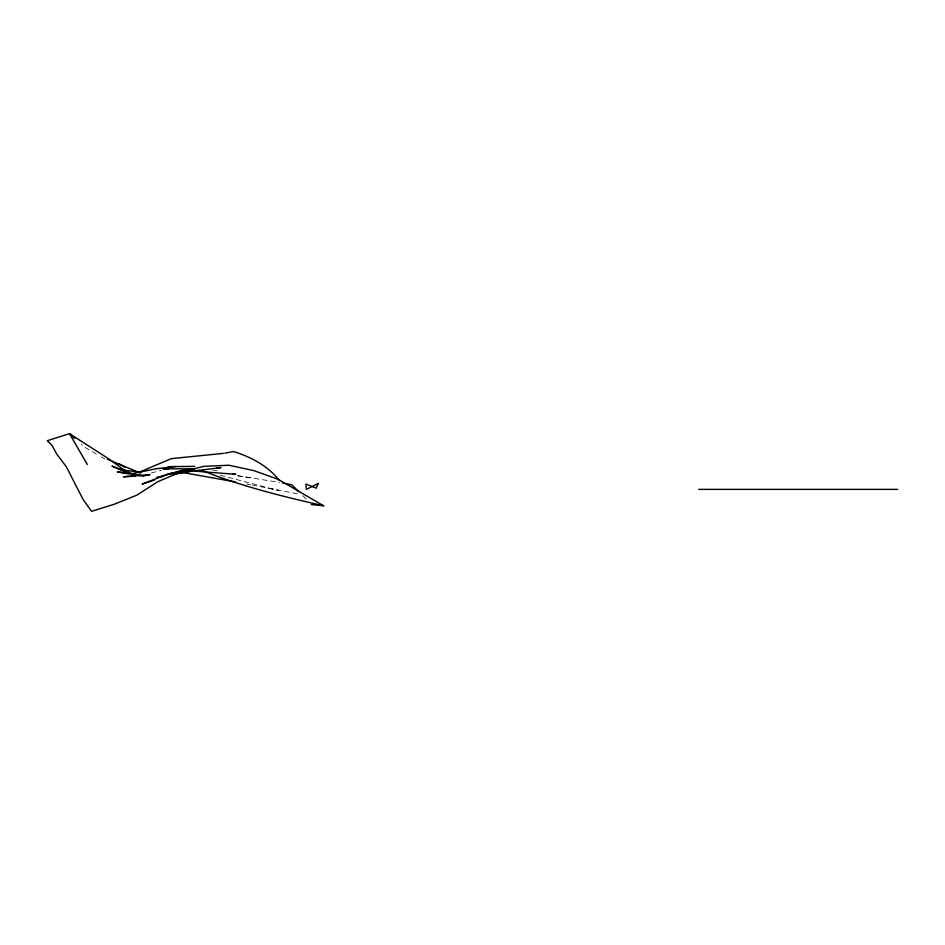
<?xml version="1.0" encoding="UTF-8"?>
<svg xmlns="http://www.w3.org/2000/svg" width="945" height="945" viewBox="0 0 945 945"><rect width="100%" height="100%" fill="white"/><g stroke="black" fill="none" stroke-linecap="round" stroke-linejoin="round"><path stroke-width="0.71" stroke-dasharray="4.72 3.54" d="M151.401 472.949L161.3 470.327M250.319 477.65L235.978 475.512L279.649 482.411M212.637 470.008L219.854 471.354M246.657 484.017L250.85 484.797M252.244 485.057L300.534 494.4M269.018 488.187L278.893 490.656L219.701 475.099M96.355 454.025L84.424 446.997L81.235 444.138M101.127 456.837L104.895 459.057M302.908 495.676L306.664 499.633"/><path stroke-width="1.42" d="M138.832 472.37L171.269 458.656L223.492 453.364M154.555 479.977L142.163 484.064L168.198 474.059L174.057 472.713M183.365 470.09L156.551 477.627L163.343 476.351M131.355 473.882L156.197 468.744L175.451 466.57M137.108 475.453L143.794 475.843L150.031 474.603L123.393 476.764L135.052 476.233M224.863 453.187L233.462 451.521C250.815 456.872 268.132 465.885 279.224 480.45M172.852 474.555L192.591 470.964M194.67 468.838L190.288 469.051L168.198 474.059L220.988 467.61L216.606 467.81M194.753 468.838L162.977 468.803L168.623 469.157M168.056 466.653L194.646 466.357M698.698 489.38L897.75 489.38M194.635 471.118L235.742 474.331L232.848 473.788M311.366 504.595L323.615 505.776L278.137 479.304L253.862 470.634L228.95 465.223L204.073 466.334L180.223 472.075L157.65 481.808L136.789 495.204L114.286 504.228L91.582 511.328L83.16 499.61L66.28 466.676L56.771 454.132L51.963 445.272L47.25 440.701L69.54 433.672L108.285 458.561L128.839 473.351M121.22 468.685L123.736 470.173L141.23 472.276M143.794 475.843L117.322 471.815L128.626 473.894M131.45 474.414L134.285 474.933M235.399 481.915L181.298 472.276M282.378 482.919L291.781 484.832L298.903 491.731M123.736 470.173L127.894 471.047M323.615 505.776C282.815 496.515 241.896 486.439 202.986 470.846M135.785 474.957L111.935 466.109L123.535 471.295M107.565 459.329L140.474 473.102M119.153 463.841L125.212 467.303M124.775 470.834L127.894 472.843M74.856 438.433L69.54 433.672L87.306 464.503M318.252 483.497L316.232 488.163L305.849 484.029L306.357 489.38L318.252 483.497"/></g></svg>
